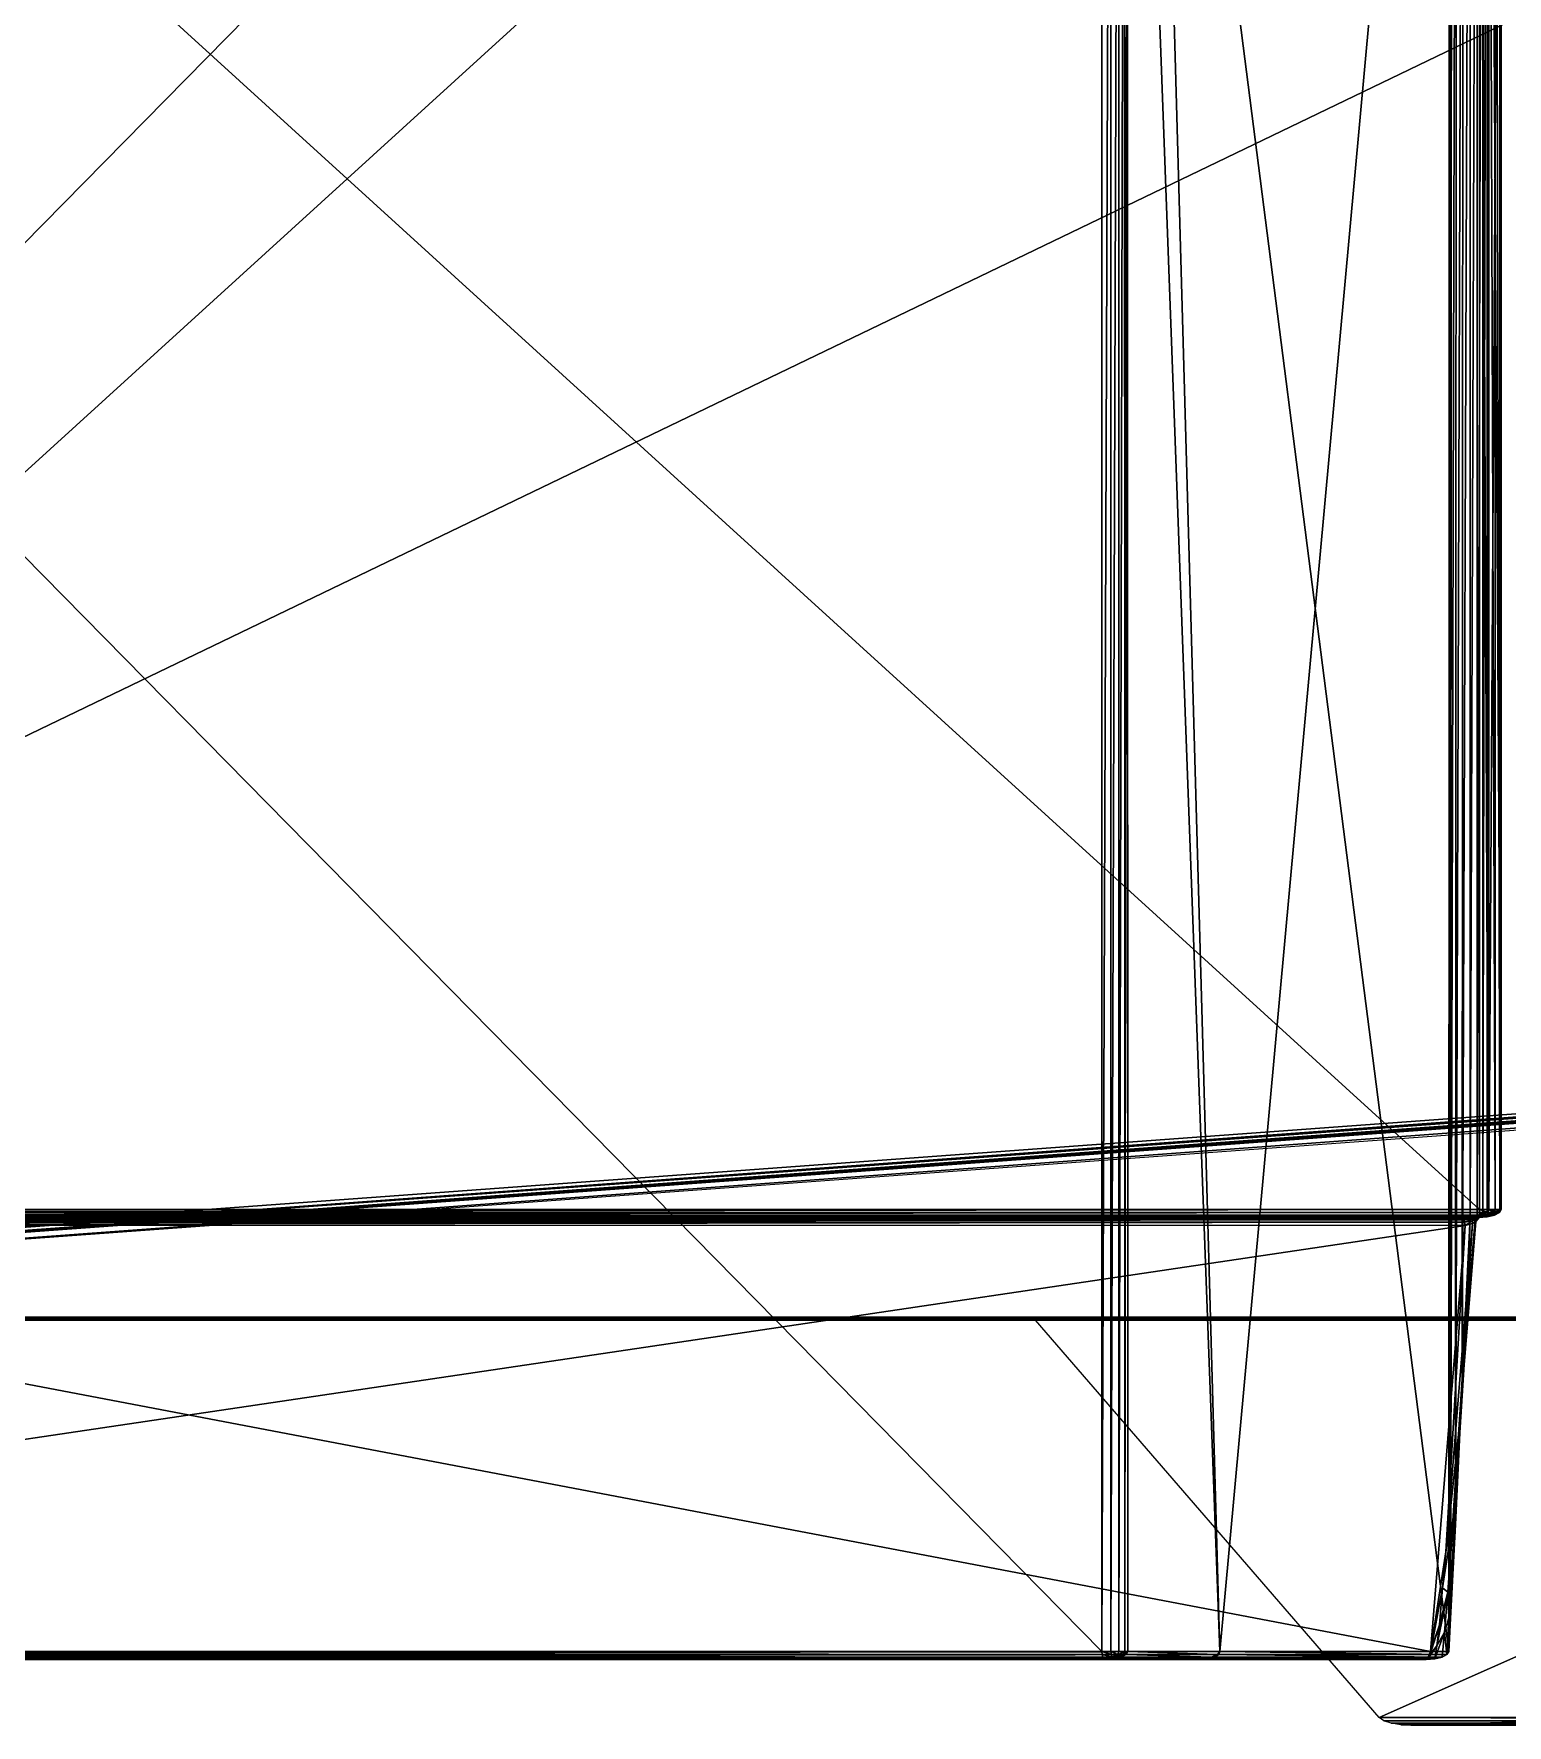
# Model space of a CAD drawing. Extents: x -683 to 86, y -225 to -3.
# Drawn here: x -471.65 to -437.08, y -225.12 to -185.44 of the extents above; entities that cross this region are included whole.
import ezdxf

# ---------------------------------------------------------------- set-up
doc = ezdxf.new("R2010")
doc.units = 0
doc.header["$MEASUREMENT"] = 0
doc.layers.get('0').update_dxf_attribs({"linetype": 'CONTINUOUS'})

msp = doc.modelspace()

# ---------------------------------------------------------------- linework, layer by layer
at = {"color": 252}
for points in [[(-499.793, -215.374, 98.63), (-290.08, -200.051, 128.705), (-290.08, -114.373, 128.705)], [(-499.793, -215.374, 98.63), (-290.08, -114.373, 128.705), (-499.793, -114.373, 98.63)], [(-290.15, -200.263, 128.695), (-499.374, -215.55, 98.691), (-298.164, -215.55, 89.599)], [(-500.307, -215.62, 98.36), (-492.161, -215.62, 34.584), (-436.941, -215.62, 30.336)], [(-500.307, -215.62, 98.36), (-436.941, -215.62, 30.336), (-414.617, -215.62, 64.106)], [(-500.307, -215.62, 98.36), (-414.617, -215.62, 64.106), (-359.438, -215.62, 63.475)], [(-298.193, -215.62, 89.227), (-500.307, -215.62, 98.36), (-359.438, -215.62, 63.475)]]:
    msp.add_3dface(points, dxfattribs=at)
for points in [[(-445.979, -223.391, 11.293), (-445.996, -164.469, 5.688), (-445.996, -145.774, 5.688)], [(-443.823, -223.391, 15.849), (-445.979, -223.391, 11.293), (-445.996, -145.774, 5.688)], [(-438.436, -164.478, 27.154), (-443.823, -223.391, 15.849), (-445.996, -145.774, 5.688)], [(-446.381, -164.621, 5.563), (-446.38, -223.391, 11.154), (-446.588, -223.392, 11.154)], [(-446.381, -164.621, 5.563), (-446.588, -223.392, 11.154), (-446.588, -164.662, 5.567)], [(-446.588, -223.392, 11.154), (-446.588, -164.662, 5.567), (-446.381, -164.621, 5.563)], [(-446.588, -223.392, 11.154), (-446.381, -164.621, 5.563), (-446.38, -223.391, 11.154)], [(-446.196, -164.57, 5.585), (-446.38, -223.391, 11.154), (-446.381, -164.621, 5.563)], [(-446.38, -223.391, 11.154), (-446.381, -164.621, 5.563), (-446.196, -164.57, 5.585)], [(-446.196, -164.57, 5.585), (-446.191, -223.391, 11.181), (-446.38, -223.391, 11.154)], [(-446.38, -223.391, 11.154), (-446.196, -164.57, 5.585), (-446.191, -223.391, 11.181)], [(-446.061, -164.517, 5.629), (-446.191, -223.391, 11.181), (-446.196, -164.57, 5.585)], [(-446.191, -223.391, 11.181), (-446.196, -164.57, 5.585), (-446.061, -164.517, 5.629)], [(-446.061, -164.517, 5.629), (-446.051, -223.391, 11.229), (-446.191, -223.391, 11.181)], [(-446.191, -223.391, 11.181), (-446.061, -164.517, 5.629), (-446.051, -223.391, 11.229)], [(-445.996, -164.469, 5.688), (-446.051, -223.391, 11.229), (-446.061, -164.517, 5.629)], [(-446.051, -223.391, 11.229), (-446.061, -164.517, 5.629), (-445.996, -164.469, 5.688)], [(-445.996, -164.469, 5.688), (-445.979, -223.391, 11.293), (-446.051, -223.391, 11.229)], [(-446.051, -223.391, 11.229), (-445.996, -164.469, 5.688), (-445.979, -223.391, 11.293)], [(-443.823, -223.391, 15.849), (-445.979, -223.391, 11.293), (-445.996, -164.469, 5.688)], [(-438.452, -223.391, 27.154), (-443.823, -223.391, 15.849), (-445.996, -164.469, 5.688)], [(-438.436, -164.478, 27.154), (-438.452, -223.391, 27.154), (-445.996, -164.469, 5.688)], [(-438.436, -164.478, 27.154), (-438.452, -223.391, 27.154), (-443.823, -223.391, 15.849)], [(-438.452, -223.391, 27.154), (-438.436, -164.478, 27.154), (-438.379, -164.521, 27.228)], [(-438.379, -164.521, 27.228), (-438.452, -223.391, 27.154), (-438.436, -164.478, 27.154)], [(-438.452, -223.391, 27.154), (-438.379, -164.521, 27.228), (-438.407, -222.615, 27.191)], [(-438.379, -164.521, 27.228), (-438.407, -222.615, 27.191), (-438.452, -223.391, 27.154)], [(-438.407, -222.615, 27.191), (-438.379, -164.521, 27.228), (-438.266, -164.571, 27.307)], [(-438.266, -164.571, 27.307), (-438.407, -222.615, 27.191), (-438.379, -164.521, 27.228)], [(-438.407, -222.615, 27.191), (-438.266, -164.571, 27.307), (-438.295, -220.408, 27.257)], [(-438.266, -164.571, 27.307), (-438.295, -220.408, 27.257), (-438.407, -222.615, 27.191)], [(-438.295, -220.408, 27.257), (-438.266, -164.571, 27.307), (-438.115, -164.621, 27.379)], [(-438.115, -164.621, 27.379), (-438.295, -220.408, 27.257), (-438.266, -164.571, 27.307)], [(-438.295, -220.408, 27.257), (-438.115, -164.621, 27.379), (-438.134, -217.103, 27.342)], [(-438.115, -164.621, 27.379), (-438.134, -217.103, 27.342), (-438.295, -220.408, 27.257)], [(-438.134, -217.103, 27.342), (-438.115, -164.621, 27.379), (-437.949, -164.663, 27.433)], [(-437.949, -164.663, 27.433), (-438.134, -217.103, 27.342), (-438.115, -164.621, 27.379)], [(-504.396, -164.662, 9.264), (-446.588, -164.662, 5.567), (-446.588, -223.392, 11.154)], [(-504.396, -164.662, 9.264), (-446.588, -223.392, 11.154), (-504.396, -223.392, 14.851)], [(-504.396, -223.392, 14.851), (-504.396, -164.662, 9.264), (-446.588, -164.662, 5.567)], [(-504.396, -223.392, 14.851), (-446.588, -164.662, 5.567), (-446.588, -223.392, 11.154)], [(-490.88, -164.663, 35.858), (-490.88, -213.024, 35.858), (-437.728, -213.024, 31.908)], [(-490.88, -164.663, 35.858), (-437.728, -213.024, 31.908), (-437.728, -164.663, 31.908)], [(-490.88, -213.024, 35.858), (-437.728, -213.024, 31.908), (-437.728, -164.663, 31.908)], [(-490.88, -213.024, 35.858), (-437.728, -164.663, 31.908), (-490.88, -164.663, 35.858)], [(-438.134, -217.103, 27.342), (-437.949, -164.663, 27.433), (-437.949, -213.205, 27.433)], [(-437.949, -164.663, 27.433), (-437.949, -213.205, 27.433), (-438.134, -217.103, 27.342)], [(-437.949, -164.663, 27.433), (-437.949, -213.205, 27.433), (-437.949, -213.205, 27.433)], [(-437.949, -164.663, 27.433), (-437.949, -213.205, 27.433), (-437.949, -164.663, 27.433)], [(-437.949, -213.205, 27.433), (-437.949, -213.205, 27.433), (-437.949, -164.663, 27.433)], [(-437.949, -213.205, 27.433), (-437.949, -164.663, 27.433), (-437.949, -164.663, 27.433)], [(-437.949, -213.205, 27.433), (-437.949, -164.663, 27.433), (-437.787, -164.663, 27.488)], [(-437.949, -213.205, 27.433), (-437.787, -164.663, 27.488), (-437.787, -213.164, 27.488)], [(-437.949, -213.205, 27.433), (-437.949, -164.663, 27.433), (-437.787, -164.663, 27.488)], [(-437.949, -213.205, 27.433), (-437.787, -164.663, 27.488), (-437.787, -213.164, 27.488)], [(-437.787, -213.164, 27.488), (-437.787, -164.663, 27.488), (-437.647, -164.663, 27.56)], [(-437.787, -213.164, 27.488), (-437.647, -164.663, 27.56), (-437.647, -213.115, 27.56)], [(-437.787, -213.164, 27.488), (-437.787, -164.663, 27.488), (-437.647, -164.663, 27.56)], [(-437.787, -213.164, 27.488), (-437.647, -164.663, 27.56), (-437.647, -213.115, 27.56)], [(-437.728, -164.663, 31.908), (-437.728, -213.024, 31.908), (-437.528, -213.024, 31.88)], [(-437.728, -164.663, 31.908), (-437.528, -213.024, 31.88), (-437.529, -164.663, 31.88)], [(-437.528, -213.024, 31.88), (-437.529, -164.663, 31.88), (-437.728, -164.663, 31.908)], [(-437.528, -213.024, 31.88), (-437.728, -164.663, 31.908), (-437.728, -213.024, 31.908)], [(-437.647, -213.115, 27.56), (-437.647, -164.663, 27.56), (-437.551, -164.663, 27.64)], [(-437.647, -213.115, 27.56), (-437.551, -164.663, 27.64), (-437.551, -213.065, 27.64)], [(-437.647, -213.115, 27.56), (-437.647, -164.663, 27.56), (-437.551, -164.663, 27.64)], [(-437.647, -213.115, 27.56), (-437.551, -164.663, 27.64), (-437.551, -213.065, 27.64)], [(-437.551, -213.065, 27.64), (-437.551, -164.663, 27.64), (-437.514, -164.663, 27.714)], [(-437.551, -213.065, 27.64), (-437.514, -164.663, 27.714), (-437.514, -213.024, 27.714)], [(-437.551, -213.065, 27.64), (-437.551, -164.663, 27.64), (-437.514, -164.663, 27.714)], [(-437.551, -213.065, 27.64), (-437.514, -164.663, 27.714), (-437.514, -213.024, 27.714)], [(-437.529, -164.663, 31.88), (-437.528, -213.024, 31.88), (-437.36, -213.024, 31.83)], [(-437.529, -164.663, 31.88), (-437.36, -213.024, 31.83), (-437.362, -164.663, 31.829)], [(-437.36, -213.024, 31.83), (-437.362, -164.663, 31.829), (-437.529, -164.663, 31.88)], [(-437.36, -213.024, 31.83), (-437.529, -164.663, 31.88), (-437.528, -213.024, 31.88)], [(-437.514, -213.024, 27.714), (-437.514, -164.663, 27.714), (-437.218, -164.663, 31.695)], [(-437.514, -213.024, 27.714), (-437.218, -164.663, 31.695), (-437.218, -213.024, 31.695)], [(-437.514, -164.663, 27.714), (-437.218, -164.663, 31.695), (-437.218, -213.024, 31.695)], [(-437.514, -164.663, 27.714), (-437.218, -213.024, 31.695), (-437.514, -213.024, 27.714)], [(-437.362, -164.663, 31.829), (-437.36, -213.024, 31.83), (-437.252, -213.024, 31.765)], [(-437.362, -164.663, 31.829), (-437.252, -213.024, 31.765), (-437.253, -164.663, 31.765)], [(-437.252, -213.024, 31.765), (-437.253, -164.663, 31.765), (-437.362, -164.663, 31.829)], [(-437.252, -213.024, 31.765), (-437.362, -164.663, 31.829), (-437.36, -213.024, 31.83)], [(-437.253, -164.663, 31.765), (-437.252, -213.024, 31.765), (-437.218, -213.024, 31.695)], [(-437.253, -164.663, 31.765), (-437.218, -213.024, 31.695), (-437.218, -164.663, 31.695)], [(-437.218, -213.024, 31.695), (-437.218, -164.663, 31.695), (-437.253, -164.663, 31.765)], [(-437.218, -213.024, 31.695), (-437.253, -164.663, 31.765), (-437.252, -213.024, 31.765)], [(-290.08, -200.051, 128.705), (-499.793, -215.374, 98.63), (-499.765, -215.477, 98.607)], [(-290.08, -200.051, 128.705), (-499.765, -215.477, 98.607), (-290.045, -200.154, 128.682)], [(-290.045, -200.154, 128.682), (-499.765, -215.477, 98.607), (-499.681, -215.553, 98.542)], [(-290.045, -200.154, 128.682), (-499.681, -215.553, 98.542), (-289.954, -200.229, 128.619)], [(-289.954, -200.229, 128.619), (-499.681, -215.553, 98.542), (-499.565, -215.581, 98.455)], [(-289.954, -200.229, 128.619), (-499.565, -215.581, 98.455), (-289.832, -200.257, 128.532)], [(-289.832, -200.257, 128.532), (-499.565, -215.581, 98.455), (-497.42, -215.581, 96.887)], [(-289.832, -200.257, 128.532), (-497.42, -215.581, 96.887), (-287.687, -200.257, 126.964)], [(-437.728, -213.024, 31.908), (-490.88, -213.024, 35.858), (-490.879, -213.094, 35.844)], [(-437.728, -213.024, 31.908), (-490.88, -213.024, 35.858), (-490.879, -213.094, 35.844)], [(-437.728, -213.024, 31.908), (-490.879, -213.094, 35.844), (-437.732, -213.094, 31.894)], [(-437.728, -213.024, 31.908), (-490.879, -213.094, 35.844), (-437.732, -213.094, 31.894)], [(-437.728, -213.024, 31.908), (-437.732, -213.094, 31.894), (-437.526, -213.096, 31.863)], [(-437.728, -213.024, 31.908), (-437.732, -213.094, 31.894), (-437.526, -213.096, 31.863)], [(-437.728, -213.024, 31.908), (-437.526, -213.096, 31.863), (-437.528, -213.024, 31.88)], [(-437.728, -213.024, 31.908), (-437.526, -213.096, 31.863), (-437.528, -213.024, 31.88)], [(-437.514, -213.024, 27.714), (-437.554, -213.094, 27.724), (-437.614, -213.128, 27.645)], [(-437.514, -213.024, 27.714), (-437.614, -213.128, 27.645), (-437.551, -213.065, 27.64)], [(-437.514, -213.024, 27.714), (-437.554, -213.094, 27.724), (-437.614, -213.128, 27.645)], [(-437.514, -213.024, 27.714), (-437.614, -213.128, 27.645), (-437.551, -213.065, 27.64)], [(-437.514, -213.024, 27.714), (-437.261, -213.094, 31.698), (-437.554, -213.094, 27.724)], [(-437.261, -213.094, 31.698), (-437.554, -213.094, 27.724), (-437.514, -213.024, 27.714)], [(-437.528, -213.024, 31.88), (-437.526, -213.096, 31.863), (-437.39, -213.093, 31.823)], [(-437.528, -213.024, 31.88), (-437.39, -213.093, 31.823), (-437.36, -213.024, 31.83)], [(-437.528, -213.024, 31.88), (-437.526, -213.096, 31.863), (-437.39, -213.093, 31.823)], [(-437.528, -213.024, 31.88), (-437.39, -213.093, 31.823), (-437.36, -213.024, 31.83)], [(-437.514, -213.024, 27.714), (-437.218, -213.024, 31.695), (-437.261, -213.094, 31.698)], [(-437.261, -213.094, 31.698), (-437.514, -213.024, 27.714), (-437.218, -213.024, 31.695)], [(-437.252, -213.024, 31.765), (-437.36, -213.024, 31.83), (-437.39, -213.093, 31.823)], [(-437.252, -213.024, 31.765), (-437.39, -213.093, 31.823), (-437.302, -213.096, 31.77)], [(-437.252, -213.024, 31.765), (-437.36, -213.024, 31.83), (-437.39, -213.093, 31.823)], [(-437.252, -213.024, 31.765), (-437.39, -213.093, 31.823), (-437.302, -213.096, 31.77)], [(-437.218, -213.024, 31.695), (-437.252, -213.024, 31.765), (-437.302, -213.096, 31.77)], [(-437.218, -213.024, 31.695), (-437.302, -213.096, 31.77), (-437.261, -213.094, 31.698)], [(-437.218, -213.024, 31.695), (-437.252, -213.024, 31.765), (-437.302, -213.096, 31.77)], [(-437.218, -213.024, 31.695), (-437.302, -213.096, 31.77), (-437.261, -213.094, 31.698)], [(-438.065, -213.394, 27.576), (-491.404, -213.393, 31.529), (-505.396, -223.391, 31.741)], [(-438.079, -213.323, 27.592), (-491.369, -213.322, 31.546), (-491.404, -213.393, 31.529)], [(-438.079, -213.323, 27.592), (-491.369, -213.322, 31.546), (-491.404, -213.393, 31.529)], [(-438.079, -213.323, 27.592), (-491.404, -213.393, 31.529), (-438.065, -213.394, 27.576)], [(-438.079, -213.323, 27.592), (-491.404, -213.393, 31.529), (-438.065, -213.394, 27.576)], [(-438.081, -213.263, 27.633), (-491.314, -213.263, 31.586), (-491.369, -213.322, 31.546)], [(-438.081, -213.263, 27.633), (-491.369, -213.322, 31.546), (-438.079, -213.323, 27.592)], [(-438.081, -213.263, 27.633), (-491.314, -213.263, 31.586), (-491.369, -213.322, 31.546)], [(-438.081, -213.263, 27.633), (-491.369, -213.322, 31.546), (-438.079, -213.323, 27.592)], [(-438.07, -213.223, 27.691), (-491.247, -213.223, 31.642), (-491.314, -213.263, 31.586)], [(-438.07, -213.223, 27.691), (-491.314, -213.263, 31.586), (-438.081, -213.263, 27.633)], [(-438.07, -213.223, 27.691), (-491.247, -213.223, 31.642), (-491.314, -213.263, 31.586)], [(-438.07, -213.223, 27.691), (-491.314, -213.263, 31.586), (-438.081, -213.263, 27.633)], [(-438.048, -213.209, 27.758), (-491.178, -213.209, 31.706), (-491.247, -213.223, 31.642)], [(-438.048, -213.209, 27.758), (-491.247, -213.223, 31.642), (-438.07, -213.223, 27.691)], [(-438.048, -213.209, 27.758), (-491.178, -213.209, 31.706), (-491.247, -213.223, 31.642)], [(-438.048, -213.209, 27.758), (-491.247, -213.223, 31.642), (-438.07, -213.223, 27.691)], [(-491.178, -213.209, 31.706), (-438.048, -213.209, 27.758), (-437.752, -213.209, 31.731)], [(-491.178, -213.209, 31.706), (-437.752, -213.209, 31.731), (-490.883, -213.209, 35.68)], [(-438.048, -213.209, 27.758), (-490.883, -213.209, 35.68), (-491.178, -213.209, 31.706)], [(-437.745, -213.195, 31.798), (-490.88, -213.195, 35.747), (-490.883, -213.209, 35.68)], [(-437.745, -213.195, 31.798), (-490.883, -213.209, 35.68), (-437.752, -213.209, 31.731)], [(-437.745, -213.195, 31.798), (-490.88, -213.195, 35.747), (-490.883, -213.209, 35.68)], [(-437.745, -213.195, 31.798), (-490.883, -213.209, 35.68), (-437.752, -213.209, 31.731)], [(-438.048, -213.209, 27.758), (-437.752, -213.209, 31.731), (-490.883, -213.209, 35.68)], [(-437.738, -213.155, 31.856), (-490.879, -213.155, 35.805), (-490.88, -213.195, 35.747)], [(-437.738, -213.155, 31.856), (-490.88, -213.195, 35.747), (-437.745, -213.195, 31.798)], [(-437.738, -213.155, 31.856), (-490.879, -213.155, 35.805), (-490.88, -213.195, 35.747)], [(-437.738, -213.155, 31.856), (-490.88, -213.195, 35.747), (-437.745, -213.195, 31.798)], [(-437.732, -213.094, 31.894), (-490.879, -213.094, 35.844), (-490.879, -213.155, 35.805)], [(-437.732, -213.094, 31.894), (-490.879, -213.155, 35.805), (-437.738, -213.155, 31.856)], [(-437.732, -213.094, 31.894), (-490.879, -213.094, 35.844), (-490.879, -213.155, 35.805)], [(-437.732, -213.094, 31.894), (-490.879, -213.155, 35.805), (-437.738, -213.155, 31.856)], [(-438.522, -221.056, 27.391), (-438.065, -213.394, 27.576), (-438.882, -223.391, 27.364)], [(-438.065, -213.394, 27.576), (-438.882, -223.391, 27.364), (-438.522, -221.056, 27.391)], [(-438.219, -218.301, 27.414), (-437.894, -213.352, 27.553), (-438.522, -221.056, 27.391)], [(-438.522, -221.056, 27.391), (-437.894, -213.352, 27.553), (-438.065, -213.394, 27.576)], [(-438.065, -213.394, 27.576), (-438.522, -221.056, 27.391), (-437.894, -213.352, 27.553)], [(-437.894, -213.352, 27.553), (-438.522, -221.056, 27.391), (-438.219, -218.301, 27.414)], [(-437.949, -213.205, 27.433), (-438.018, -215.544, 27.429), (-438.222, -218.747, 27.351)], [(-437.949, -213.205, 27.433), (-438.222, -218.747, 27.351), (-438.134, -217.103, 27.342)], [(-437.949, -213.205, 27.433), (-438.018, -215.544, 27.429), (-438.222, -218.747, 27.351)], [(-437.949, -213.205, 27.433), (-438.222, -218.747, 27.351), (-438.134, -217.103, 27.342)], [(-438.018, -215.544, 27.429), (-437.812, -213.302, 27.519), (-438.219, -218.301, 27.414)], [(-438.219, -218.301, 27.414), (-437.812, -213.302, 27.519), (-437.894, -213.352, 27.553)], [(-437.894, -213.352, 27.553), (-438.219, -218.301, 27.414), (-437.812, -213.302, 27.519)], [(-437.812, -213.302, 27.519), (-438.219, -218.301, 27.414), (-438.018, -215.544, 27.429)], [(-438.07, -213.223, 27.691), (-438.081, -213.263, 27.633), (-437.886, -213.239, 27.611)], [(-438.07, -213.223, 27.691), (-438.081, -213.263, 27.633), (-437.886, -213.239, 27.611)], [(-438.079, -213.323, 27.592), (-437.886, -213.239, 27.611), (-438.081, -213.263, 27.633)], [(-438.079, -213.323, 27.592), (-437.886, -213.239, 27.611), (-438.081, -213.263, 27.633)], [(-438.079, -213.323, 27.592), (-437.898, -213.289, 27.574), (-437.886, -213.239, 27.611)], [(-438.079, -213.323, 27.592), (-437.898, -213.289, 27.574), (-437.886, -213.239, 27.611)], [(-438.065, -213.394, 27.576), (-437.898, -213.289, 27.574), (-438.079, -213.323, 27.592)], [(-438.065, -213.394, 27.576), (-437.898, -213.289, 27.574), (-438.079, -213.323, 27.592)], [(-438.048, -213.209, 27.758), (-438.07, -213.223, 27.691), (-437.865, -213.209, 27.672)], [(-438.07, -213.223, 27.691), (-437.886, -213.239, 27.611), (-437.865, -213.209, 27.672)], [(-438.048, -213.209, 27.758), (-438.07, -213.223, 27.691), (-437.865, -213.209, 27.672)], [(-438.07, -213.223, 27.691), (-437.886, -213.239, 27.611), (-437.865, -213.209, 27.672)], [(-438.065, -213.394, 27.576), (-437.894, -213.352, 27.553), (-437.898, -213.289, 27.574)], [(-438.065, -213.394, 27.576), (-437.894, -213.352, 27.553), (-437.898, -213.289, 27.574)], [(-438.048, -213.209, 27.758), (-437.865, -213.209, 27.672), (-437.843, -213.195, 27.747)], [(-438.048, -213.209, 27.758), (-437.865, -213.209, 27.672), (-437.843, -213.195, 27.747)], [(-437.843, -213.195, 27.747), (-437.752, -213.209, 31.731), (-438.048, -213.209, 27.758)], [(-437.752, -213.209, 31.731), (-438.048, -213.209, 27.758), (-437.843, -213.195, 27.747)], [(-437.949, -213.205, 27.433), (-437.949, -213.205, 27.433), (-438.018, -215.544, 27.429)], [(-437.949, -213.205, 27.433), (-437.831, -213.25, 27.476), (-438.018, -215.544, 27.429)], [(-437.831, -213.25, 27.476), (-438.018, -215.544, 27.429), (-437.949, -213.205, 27.433)], [(-438.018, -215.544, 27.429), (-437.949, -213.205, 27.433), (-437.949, -213.205, 27.433)], [(-438.018, -215.544, 27.429), (-437.831, -213.25, 27.476), (-437.812, -213.302, 27.519)], [(-437.812, -213.302, 27.519), (-438.018, -215.544, 27.429), (-437.831, -213.25, 27.476)], [(-437.949, -213.205, 27.433), (-437.787, -213.164, 27.488), (-437.751, -213.208, 27.522)], [(-437.949, -213.205, 27.433), (-437.787, -213.164, 27.488), (-437.751, -213.208, 27.522)], [(-437.949, -213.205, 27.433), (-437.751, -213.208, 27.522), (-437.831, -213.25, 27.476)], [(-437.949, -213.205, 27.433), (-437.751, -213.208, 27.522), (-437.831, -213.25, 27.476)], [(-437.898, -213.289, 27.574), (-437.772, -213.252, 27.549), (-437.734, -213.208, 27.591)], [(-437.898, -213.289, 27.574), (-437.734, -213.208, 27.591), (-437.886, -213.239, 27.611)], [(-437.898, -213.289, 27.574), (-437.772, -213.252, 27.549), (-437.734, -213.208, 27.591)], [(-437.898, -213.289, 27.574), (-437.734, -213.208, 27.591), (-437.886, -213.239, 27.611)], [(-437.894, -213.352, 27.553), (-437.772, -213.252, 27.549), (-437.898, -213.289, 27.574)], [(-437.894, -213.352, 27.553), (-437.772, -213.252, 27.549), (-437.898, -213.289, 27.574)], [(-437.894, -213.352, 27.553), (-437.812, -213.302, 27.519), (-437.772, -213.252, 27.549)], [(-437.894, -213.352, 27.553), (-437.812, -213.302, 27.519), (-437.772, -213.252, 27.549)], [(-437.865, -213.209, 27.672), (-437.886, -213.239, 27.611), (-437.734, -213.208, 27.591)], [(-437.865, -213.209, 27.672), (-437.886, -213.239, 27.611), (-437.734, -213.208, 27.591)], [(-437.843, -213.195, 27.747), (-437.865, -213.209, 27.672), (-437.701, -213.178, 27.657)], [(-437.865, -213.209, 27.672), (-437.734, -213.208, 27.591), (-437.701, -213.178, 27.657)], [(-437.843, -213.195, 27.747), (-437.865, -213.209, 27.672), (-437.701, -213.178, 27.657)], [(-437.865, -213.209, 27.672), (-437.734, -213.208, 27.591), (-437.701, -213.178, 27.657)], [(-437.843, -213.195, 27.747), (-437.701, -213.178, 27.657), (-437.67, -213.155, 27.735)], [(-437.843, -213.195, 27.747), (-437.701, -213.178, 27.657), (-437.67, -213.155, 27.735)], [(-437.67, -213.155, 27.735), (-437.55, -213.195, 31.717), (-437.843, -213.195, 27.747)], [(-437.55, -213.195, 31.717), (-437.843, -213.195, 27.747), (-437.67, -213.155, 27.735)], [(-437.843, -213.195, 27.747), (-437.55, -213.195, 31.717), (-437.752, -213.209, 31.731)], [(-437.752, -213.209, 31.731), (-437.843, -213.195, 27.747), (-437.55, -213.195, 31.717)], [(-437.831, -213.25, 27.476), (-437.751, -213.208, 27.522), (-437.772, -213.252, 27.549)], [(-437.831, -213.25, 27.476), (-437.751, -213.208, 27.522), (-437.772, -213.252, 27.549)], [(-437.831, -213.25, 27.476), (-437.772, -213.252, 27.549), (-437.812, -213.302, 27.519)], [(-437.831, -213.25, 27.476), (-437.772, -213.252, 27.549), (-437.812, -213.302, 27.519)], [(-437.787, -213.164, 27.488), (-437.647, -213.115, 27.56), (-437.669, -213.165, 27.575)], [(-437.787, -213.164, 27.488), (-437.647, -213.115, 27.56), (-437.669, -213.165, 27.575)], [(-437.787, -213.164, 27.488), (-437.669, -213.165, 27.575), (-437.751, -213.208, 27.522)], [(-437.787, -213.164, 27.488), (-437.669, -213.165, 27.575), (-437.751, -213.208, 27.522)], [(-437.751, -213.208, 27.522), (-437.734, -213.208, 27.591), (-437.772, -213.252, 27.549)], [(-437.751, -213.208, 27.522), (-437.734, -213.208, 27.591), (-437.772, -213.252, 27.549)], [(-437.752, -213.209, 31.731), (-437.55, -213.195, 31.717), (-437.537, -213.178, 31.786)], [(-437.752, -213.209, 31.731), (-437.537, -213.178, 31.786), (-437.745, -213.195, 31.798)], [(-437.752, -213.209, 31.731), (-437.55, -213.195, 31.717), (-437.537, -213.178, 31.786)], [(-437.752, -213.209, 31.731), (-437.537, -213.178, 31.786), (-437.745, -213.195, 31.798)], [(-437.751, -213.208, 27.522), (-437.669, -213.165, 27.575), (-437.734, -213.208, 27.591)], [(-437.751, -213.208, 27.522), (-437.669, -213.165, 27.575), (-437.734, -213.208, 27.591)], [(-437.745, -213.195, 31.798), (-437.537, -213.178, 31.786), (-437.542, -213.145, 31.833)], [(-437.745, -213.195, 31.798), (-437.542, -213.145, 31.833), (-437.738, -213.155, 31.856)], [(-437.745, -213.195, 31.798), (-437.537, -213.178, 31.786), (-437.542, -213.145, 31.833)], [(-437.745, -213.195, 31.798), (-437.542, -213.145, 31.833), (-437.738, -213.155, 31.856)], [(-437.732, -213.094, 31.894), (-437.738, -213.155, 31.856), (-437.542, -213.145, 31.833)], [(-437.732, -213.094, 31.894), (-437.738, -213.155, 31.856), (-437.542, -213.145, 31.833)], [(-437.614, -213.128, 27.645), (-437.701, -213.178, 27.657), (-437.734, -213.208, 27.591)], [(-437.614, -213.128, 27.645), (-437.734, -213.208, 27.591), (-437.669, -213.165, 27.575)], [(-437.614, -213.128, 27.645), (-437.701, -213.178, 27.657), (-437.734, -213.208, 27.591)], [(-437.614, -213.128, 27.645), (-437.734, -213.208, 27.591), (-437.669, -213.165, 27.575)], [(-437.732, -213.094, 31.894), (-437.542, -213.145, 31.833), (-437.526, -213.096, 31.863)], [(-437.732, -213.094, 31.894), (-437.542, -213.145, 31.833), (-437.526, -213.096, 31.863)], [(-437.554, -213.094, 27.724), (-437.67, -213.155, 27.735), (-437.701, -213.178, 27.657)], [(-437.554, -213.094, 27.724), (-437.701, -213.178, 27.657), (-437.614, -213.128, 27.645)], [(-437.554, -213.094, 27.724), (-437.67, -213.155, 27.735), (-437.701, -213.178, 27.657)], [(-437.554, -213.094, 27.724), (-437.701, -213.178, 27.657), (-437.614, -213.128, 27.645)], [(-437.554, -213.094, 27.724), (-437.377, -213.155, 31.705), (-437.67, -213.155, 27.735)], [(-437.377, -213.155, 31.705), (-437.67, -213.155, 27.735), (-437.554, -213.094, 27.724)], [(-437.67, -213.155, 27.735), (-437.377, -213.155, 31.705), (-437.55, -213.195, 31.717)], [(-437.55, -213.195, 31.717), (-437.67, -213.155, 27.735), (-437.377, -213.155, 31.705)], [(-437.551, -213.065, 27.64), (-437.614, -213.128, 27.645), (-437.669, -213.165, 27.575)], [(-437.551, -213.065, 27.64), (-437.669, -213.165, 27.575), (-437.647, -213.115, 27.56)], [(-437.551, -213.065, 27.64), (-437.614, -213.128, 27.645), (-437.669, -213.165, 27.575)], [(-437.551, -213.065, 27.64), (-437.669, -213.165, 27.575), (-437.647, -213.115, 27.56)], [(-437.554, -213.094, 27.724), (-437.261, -213.094, 31.698), (-437.377, -213.155, 31.705)], [(-437.377, -213.155, 31.705), (-437.554, -213.094, 27.724), (-437.261, -213.094, 31.698)], [(-437.55, -213.195, 31.717), (-437.377, -213.155, 31.705), (-437.397, -213.145, 31.772)], [(-437.55, -213.195, 31.717), (-437.397, -213.145, 31.772), (-437.537, -213.178, 31.786)], [(-437.55, -213.195, 31.717), (-437.377, -213.155, 31.705), (-437.397, -213.145, 31.772)], [(-437.55, -213.195, 31.717), (-437.397, -213.145, 31.772), (-437.537, -213.178, 31.786)], [(-437.526, -213.096, 31.863), (-437.542, -213.145, 31.833), (-437.434, -213.13, 31.811)], [(-437.526, -213.096, 31.863), (-437.542, -213.145, 31.833), (-437.434, -213.13, 31.811)], [(-437.537, -213.178, 31.786), (-437.434, -213.13, 31.811), (-437.542, -213.145, 31.833)], [(-437.537, -213.178, 31.786), (-437.434, -213.13, 31.811), (-437.542, -213.145, 31.833)], [(-437.537, -213.178, 31.786), (-437.397, -213.145, 31.772), (-437.434, -213.13, 31.811)], [(-437.537, -213.178, 31.786), (-437.397, -213.145, 31.772), (-437.434, -213.13, 31.811)], [(-437.526, -213.096, 31.863), (-437.434, -213.13, 31.811), (-437.39, -213.093, 31.823)], [(-437.526, -213.096, 31.863), (-437.434, -213.13, 31.811), (-437.39, -213.093, 31.823)], [(-437.302, -213.096, 31.77), (-437.39, -213.093, 31.823), (-437.434, -213.13, 31.811)], [(-437.302, -213.096, 31.77), (-437.39, -213.093, 31.823), (-437.434, -213.13, 31.811)], [(-437.302, -213.096, 31.77), (-437.434, -213.13, 31.811), (-437.397, -213.145, 31.772)], [(-437.302, -213.096, 31.77), (-437.434, -213.13, 31.811), (-437.397, -213.145, 31.772)], [(-437.261, -213.094, 31.698), (-437.302, -213.096, 31.77), (-437.397, -213.145, 31.772)], [(-437.261, -213.094, 31.698), (-437.397, -213.145, 31.772), (-437.377, -213.155, 31.705)], [(-437.261, -213.094, 31.698), (-437.302, -213.096, 31.77), (-437.397, -213.145, 31.772)], [(-437.261, -213.094, 31.698), (-437.397, -213.145, 31.772), (-437.377, -213.155, 31.705)], [(-500.307, -215.62, 98.36), (-298.193, -215.62, 89.227), (-298.185, -215.615, 89.314)], [(-500.307, -215.62, 98.36), (-298.185, -215.615, 89.314), (-500.243, -215.615, 98.444)], [(-500.243, -215.615, 98.444), (-298.185, -215.615, 89.314), (-298.178, -215.599, 89.415)], [(-500.243, -215.615, 98.444), (-298.178, -215.599, 89.415), (-500.044, -215.599, 98.537)], [(-500.044, -215.599, 98.537), (-298.178, -215.599, 89.415), (-298.17, -215.577, 89.515)], [(-500.044, -215.599, 98.537), (-298.17, -215.577, 89.515), (-499.739, -215.577, 98.623)], [(-499.739, -215.577, 98.623), (-298.17, -215.577, 89.515), (-298.164, -215.55, 89.599)], [(-499.739, -215.577, 98.623), (-298.164, -215.55, 89.599), (-499.374, -215.55, 98.691)], [(-419.091, -215.62, 72.557), (-440.084, -224.941, 30.566), (-448.149, -215.62, 31.198)], [(-419.091, -215.62, 72.557), (-416.518, -224.938, 66.165), (-440.084, -224.941, 30.566)], [(-438.018, -215.544, 27.429), (-438.219, -218.301, 27.414), (-438.358, -220.329, 27.358)], [(-438.018, -215.544, 27.429), (-438.358, -220.329, 27.358), (-438.222, -218.747, 27.351)], [(-438.018, -215.544, 27.429), (-438.219, -218.301, 27.414), (-438.358, -220.329, 27.358)], [(-438.018, -215.544, 27.429), (-438.358, -220.329, 27.358), (-438.222, -218.747, 27.351)], [(-438.134, -217.103, 27.342), (-438.222, -218.747, 27.351), (-438.364, -221.207, 27.28)], [(-438.134, -217.103, 27.342), (-438.364, -221.207, 27.28), (-438.295, -220.408, 27.257)], [(-438.134, -217.103, 27.342), (-438.222, -218.747, 27.351), (-438.364, -221.207, 27.28)], [(-438.134, -217.103, 27.342), (-438.364, -221.207, 27.28), (-438.295, -220.408, 27.257)], [(-438.522, -221.056, 27.391), (-438.358, -220.329, 27.358), (-438.219, -218.301, 27.414)], [(-438.522, -221.056, 27.391), (-438.358, -220.329, 27.358), (-438.219, -218.301, 27.414)], [(-438.222, -218.747, 27.351), (-438.358, -220.329, 27.358), (-438.476, -221.996, 27.299)], [(-438.222, -218.747, 27.351), (-438.476, -221.996, 27.299), (-438.364, -221.207, 27.28)], [(-438.222, -218.747, 27.351), (-438.358, -220.329, 27.358), (-438.476, -221.996, 27.299)], [(-438.222, -218.747, 27.351), (-438.476, -221.996, 27.299), (-438.364, -221.207, 27.28)], [(-438.522, -221.056, 27.391), (-438.599, -221.899, 27.353), (-438.358, -220.329, 27.358)], [(-438.599, -221.899, 27.353), (-438.476, -221.996, 27.299), (-438.358, -220.329, 27.358)], [(-438.522, -221.056, 27.391), (-438.599, -221.899, 27.353), (-438.358, -220.329, 27.358)], [(-438.599, -221.899, 27.353), (-438.476, -221.996, 27.299), (-438.358, -220.329, 27.358)], [(-438.407, -222.615, 27.191), (-438.295, -220.408, 27.257), (-438.364, -221.207, 27.28)], [(-438.407, -222.615, 27.191), (-438.295, -220.408, 27.257), (-438.364, -221.207, 27.28)], [(-438.882, -223.391, 27.364), (-438.599, -221.899, 27.353), (-438.522, -221.056, 27.391)], [(-438.882, -223.391, 27.364), (-438.599, -221.899, 27.353), (-438.522, -221.056, 27.391)], [(-438.451, -222.601, 27.218), (-438.364, -221.207, 27.28), (-438.476, -221.996, 27.299)], [(-438.451, -222.601, 27.218), (-438.364, -221.207, 27.28), (-438.476, -221.996, 27.299)], [(-438.407, -222.615, 27.191), (-438.364, -221.207, 27.28), (-438.451, -222.601, 27.218)], [(-438.407, -222.615, 27.191), (-438.364, -221.207, 27.28), (-438.451, -222.601, 27.218)], [(-438.882, -223.391, 27.364), (-438.888, -223.462, 27.349), (-438.599, -221.899, 27.353)], [(-438.888, -223.462, 27.349), (-438.671, -222.764, 27.307), (-438.599, -221.899, 27.353)], [(-438.882, -223.391, 27.364), (-438.888, -223.462, 27.349), (-438.599, -221.899, 27.353)], [(-438.888, -223.462, 27.349), (-438.671, -222.764, 27.307), (-438.599, -221.899, 27.353)], [(-438.727, -223.254, 27.246), (-438.551, -222.94, 27.234), (-438.476, -221.996, 27.299)], [(-438.727, -223.254, 27.246), (-438.476, -221.996, 27.299), (-438.671, -222.764, 27.307)], [(-438.727, -223.254, 27.246), (-438.551, -222.94, 27.234), (-438.476, -221.996, 27.299)], [(-438.727, -223.254, 27.246), (-438.476, -221.996, 27.299), (-438.671, -222.764, 27.307)], [(-438.599, -221.899, 27.353), (-438.671, -222.764, 27.307), (-438.476, -221.996, 27.299)], [(-438.599, -221.899, 27.353), (-438.671, -222.764, 27.307), (-438.476, -221.996, 27.299)], [(-438.451, -222.601, 27.218), (-438.476, -221.996, 27.299), (-438.551, -222.94, 27.234)], [(-438.451, -222.601, 27.218), (-438.476, -221.996, 27.299), (-438.551, -222.94, 27.234)], [(-438.941, -223.562, 27.254), (-438.727, -223.254, 27.246), (-438.671, -222.764, 27.307)], [(-438.941, -223.562, 27.254), (-438.671, -222.764, 27.307), (-438.909, -223.522, 27.311)], [(-438.941, -223.562, 27.254), (-438.727, -223.254, 27.246), (-438.671, -222.764, 27.307)], [(-438.941, -223.562, 27.254), (-438.671, -222.764, 27.307), (-438.909, -223.522, 27.311)], [(-438.888, -223.462, 27.349), (-438.909, -223.522, 27.311), (-438.671, -222.764, 27.307)], [(-438.888, -223.462, 27.349), (-438.909, -223.522, 27.311), (-438.671, -222.764, 27.307)], [(-438.777, -223.562, 27.177), (-438.606, -223.522, 27.166), (-438.551, -222.94, 27.234)], [(-438.777, -223.562, 27.177), (-438.551, -222.94, 27.234), (-438.727, -223.254, 27.246)], [(-438.777, -223.562, 27.177), (-438.606, -223.522, 27.166), (-438.551, -222.94, 27.234)], [(-438.777, -223.562, 27.177), (-438.551, -222.94, 27.234), (-438.727, -223.254, 27.246)], [(-438.492, -223.462, 27.158), (-438.551, -222.94, 27.234), (-438.606, -223.522, 27.166)], [(-438.492, -223.462, 27.158), (-438.551, -222.94, 27.234), (-438.606, -223.522, 27.166)], [(-438.492, -223.462, 27.158), (-438.451, -222.601, 27.218), (-438.551, -222.94, 27.234)], [(-438.492, -223.462, 27.158), (-438.451, -222.601, 27.218), (-438.551, -222.94, 27.234)], [(-438.452, -223.391, 27.154), (-438.451, -222.601, 27.218), (-438.492, -223.462, 27.158)], [(-438.452, -223.391, 27.154), (-438.451, -222.601, 27.218), (-438.492, -223.462, 27.158)], [(-438.452, -223.391, 27.154), (-438.407, -222.615, 27.191), (-438.451, -222.601, 27.218)], [(-438.452, -223.391, 27.154), (-438.407, -222.615, 27.191), (-438.451, -222.601, 27.218)], [(-438.979, -223.576, 27.189), (-438.777, -223.562, 27.177), (-438.727, -223.254, 27.246)], [(-438.979, -223.576, 27.189), (-438.727, -223.254, 27.246), (-438.941, -223.562, 27.254)], [(-438.979, -223.576, 27.189), (-438.777, -223.562, 27.177), (-438.727, -223.254, 27.246)], [(-438.979, -223.576, 27.189), (-438.727, -223.254, 27.246), (-438.941, -223.562, 27.254)], [(-438.941, -223.562, 27.254), (-505.602, -223.562, 31.633), (-505.683, -223.576, 31.57)], [(-438.941, -223.562, 27.254), (-505.683, -223.576, 31.57), (-438.979, -223.576, 27.189)], [(-438.941, -223.562, 27.254), (-505.602, -223.562, 31.633), (-505.683, -223.576, 31.57)], [(-438.941, -223.562, 27.254), (-505.683, -223.576, 31.57), (-438.979, -223.576, 27.189)], [(-505.683, -223.576, 31.57), (-504.779, -223.576, 19.959), (-444.268, -223.576, 16.055)], [(-505.683, -223.576, 31.57), (-444.268, -223.576, 16.055), (-438.979, -223.576, 27.189)], [(-438.909, -223.522, 27.311), (-505.519, -223.522, 31.688), (-505.602, -223.562, 31.633)], [(-438.909, -223.522, 27.311), (-505.602, -223.562, 31.633), (-438.941, -223.562, 27.254)], [(-438.909, -223.522, 27.311), (-505.519, -223.522, 31.688), (-505.602, -223.562, 31.633)], [(-438.909, -223.522, 27.311), (-505.602, -223.562, 31.633), (-438.941, -223.562, 27.254)], [(-438.888, -223.462, 27.349), (-505.446, -223.462, 31.726), (-505.519, -223.522, 31.688)], [(-438.888, -223.462, 27.349), (-505.519, -223.522, 31.688), (-438.909, -223.522, 27.311)], [(-438.888, -223.462, 27.349), (-505.446, -223.462, 31.726), (-505.519, -223.522, 31.688)], [(-438.888, -223.462, 27.349), (-505.519, -223.522, 31.688), (-438.909, -223.522, 27.311)], [(-438.882, -223.391, 27.364), (-505.396, -223.391, 31.741), (-505.446, -223.462, 31.726)], [(-438.882, -223.391, 27.364), (-505.446, -223.462, 31.726), (-438.888, -223.462, 27.349)], [(-438.882, -223.391, 27.364), (-505.396, -223.391, 31.741), (-505.446, -223.462, 31.726)], [(-438.882, -223.391, 27.364), (-505.446, -223.462, 31.726), (-438.888, -223.462, 27.349)], [(-504.773, -223.576, 19.87), (-444.268, -223.576, 16.055), (-504.779, -223.576, 19.959)], [(-444.268, -223.576, 16.055), (-504.779, -223.576, 19.959), (-504.773, -223.576, 19.87)], [(-504.766, -223.576, 19.781), (-444.309, -223.576, 15.969), (-504.773, -223.576, 19.87)], [(-504.773, -223.576, 19.87), (-444.309, -223.576, 15.969), (-444.268, -223.576, 16.055)], [(-444.268, -223.576, 16.055), (-504.773, -223.576, 19.87), (-444.309, -223.576, 15.969)], [(-444.309, -223.576, 15.969), (-504.773, -223.576, 19.87), (-504.766, -223.576, 19.781)], [(-504.759, -223.576, 19.692), (-444.35, -223.576, 15.883), (-504.766, -223.576, 19.781)], [(-504.766, -223.576, 19.781), (-444.35, -223.576, 15.883), (-444.309, -223.576, 15.969)], [(-444.309, -223.576, 15.969), (-504.766, -223.576, 19.781), (-444.35, -223.576, 15.883)], [(-444.35, -223.576, 15.883), (-504.766, -223.576, 19.781), (-504.759, -223.576, 19.692)], [(-504.752, -223.576, 19.603), (-444.39, -223.576, 15.798), (-504.759, -223.576, 19.692)], [(-504.759, -223.576, 19.692), (-444.39, -223.576, 15.798), (-444.35, -223.576, 15.883)], [(-444.35, -223.576, 15.883), (-504.759, -223.576, 19.692), (-444.39, -223.576, 15.798)], [(-444.39, -223.576, 15.798), (-504.759, -223.576, 19.692), (-504.752, -223.576, 19.603)], [(-504.752, -223.576, 19.603), (-504.397, -223.576, 15.046), (-446.507, -223.576, 11.343)], [(-504.752, -223.576, 19.603), (-446.507, -223.576, 11.343), (-444.431, -223.576, 15.712)], [(-504.752, -223.576, 19.603), (-444.431, -223.576, 15.712), (-444.39, -223.576, 15.798)], [(-444.39, -223.576, 15.798), (-504.752, -223.576, 19.603), (-444.431, -223.576, 15.712)], [(-446.507, -223.576, 11.343), (-504.397, -223.576, 15.046), (-504.395, -223.562, 14.977)], [(-446.507, -223.576, 11.343), (-504.397, -223.576, 15.046), (-504.395, -223.562, 14.977)], [(-446.582, -223.462, 11.174), (-504.394, -223.462, 14.872), (-504.396, -223.392, 14.851)], [(-446.582, -223.462, 11.174), (-504.396, -223.392, 14.851), (-446.588, -223.392, 11.154)], [(-446.582, -223.462, 11.174), (-504.394, -223.462, 14.872), (-504.396, -223.392, 14.851)], [(-446.582, -223.462, 11.174), (-504.396, -223.392, 14.851), (-446.588, -223.392, 11.154)], [(-446.538, -223.562, 11.276), (-504.395, -223.562, 14.977), (-504.394, -223.522, 14.916)], [(-446.538, -223.562, 11.276), (-504.395, -223.562, 14.977), (-504.394, -223.522, 14.916)], [(-446.507, -223.576, 11.343), (-504.395, -223.562, 14.977), (-446.538, -223.562, 11.276)], [(-446.507, -223.576, 11.343), (-504.395, -223.562, 14.977), (-446.538, -223.562, 11.276)], [(-446.564, -223.522, 11.216), (-504.394, -223.522, 14.916), (-504.394, -223.462, 14.872)], [(-446.564, -223.522, 11.216), (-504.394, -223.462, 14.872), (-446.582, -223.462, 11.174)], [(-446.564, -223.522, 11.216), (-504.394, -223.522, 14.916), (-504.394, -223.462, 14.872)], [(-446.564, -223.522, 11.216), (-504.394, -223.462, 14.872), (-446.582, -223.462, 11.174)], [(-446.538, -223.562, 11.276), (-504.394, -223.522, 14.916), (-446.564, -223.522, 11.216)], [(-446.538, -223.562, 11.276), (-504.394, -223.522, 14.916), (-446.564, -223.522, 11.216)], [(-446.588, -223.392, 11.154), (-446.38, -223.391, 11.154), (-446.368, -223.464, 11.176)], [(-446.588, -223.392, 11.154), (-446.38, -223.391, 11.154), (-446.368, -223.464, 11.176)], [(-446.588, -223.392, 11.154), (-446.368, -223.464, 11.176), (-446.582, -223.462, 11.174)], [(-446.588, -223.392, 11.154), (-446.368, -223.464, 11.176), (-446.582, -223.462, 11.174)], [(-446.582, -223.462, 11.174), (-446.368, -223.464, 11.176), (-446.364, -223.512, 11.212)], [(-446.582, -223.462, 11.174), (-446.364, -223.512, 11.212), (-446.564, -223.522, 11.216)], [(-446.582, -223.462, 11.174), (-446.368, -223.464, 11.176), (-446.364, -223.512, 11.212)], [(-446.582, -223.462, 11.174), (-446.364, -223.512, 11.212), (-446.564, -223.522, 11.216)], [(-446.538, -223.562, 11.276), (-446.564, -223.522, 11.216), (-446.364, -223.512, 11.212)], [(-446.538, -223.562, 11.276), (-446.564, -223.522, 11.216), (-446.364, -223.512, 11.212)], [(-446.538, -223.562, 11.276), (-446.364, -223.512, 11.212), (-446.332, -223.545, 11.26)], [(-446.538, -223.562, 11.276), (-446.364, -223.512, 11.212), (-446.332, -223.545, 11.26)], [(-446.507, -223.576, 11.343), (-446.538, -223.562, 11.276), (-446.332, -223.545, 11.26)], [(-446.507, -223.576, 11.343), (-446.538, -223.562, 11.276), (-446.332, -223.545, 11.26)], [(-446.507, -223.576, 11.343), (-446.332, -223.545, 11.26), (-446.305, -223.561, 11.329)], [(-446.507, -223.576, 11.343), (-446.332, -223.545, 11.26), (-446.305, -223.561, 11.329)], [(-444.431, -223.576, 15.712), (-446.507, -223.576, 11.343), (-446.305, -223.561, 11.329)], [(-444.431, -223.576, 15.712), (-446.507, -223.576, 11.343), (-446.305, -223.561, 11.329)], [(-446.38, -223.391, 11.154), (-446.191, -223.391, 11.181), (-446.214, -223.46, 11.198)], [(-446.38, -223.391, 11.154), (-446.214, -223.46, 11.198), (-446.368, -223.464, 11.176)], [(-446.38, -223.391, 11.154), (-446.191, -223.391, 11.181), (-446.214, -223.46, 11.198)], [(-446.38, -223.391, 11.154), (-446.214, -223.46, 11.198), (-446.368, -223.464, 11.176)], [(-446.368, -223.464, 11.176), (-446.214, -223.46, 11.198), (-446.249, -223.498, 11.217)], [(-446.368, -223.464, 11.176), (-446.214, -223.46, 11.198), (-446.249, -223.498, 11.217)], [(-446.368, -223.464, 11.176), (-446.249, -223.498, 11.217), (-446.364, -223.512, 11.212)], [(-446.368, -223.464, 11.176), (-446.249, -223.498, 11.217), (-446.364, -223.512, 11.212)], [(-446.332, -223.545, 11.26), (-446.364, -223.512, 11.212), (-446.249, -223.498, 11.217)], [(-446.332, -223.545, 11.26), (-446.364, -223.512, 11.212), (-446.249, -223.498, 11.217)], [(-446.332, -223.545, 11.26), (-446.249, -223.498, 11.217), (-446.191, -223.512, 11.251)], [(-446.332, -223.545, 11.26), (-446.249, -223.498, 11.217), (-446.191, -223.512, 11.251)], [(-446.305, -223.561, 11.329), (-446.332, -223.545, 11.26), (-446.191, -223.512, 11.251)], [(-446.305, -223.561, 11.329), (-446.332, -223.545, 11.26), (-446.191, -223.512, 11.251)], [(-446.305, -223.561, 11.329), (-446.191, -223.512, 11.251), (-446.134, -223.521, 11.315)], [(-446.305, -223.561, 11.329), (-446.191, -223.512, 11.251), (-446.134, -223.521, 11.315)], [(-444.21, -223.562, 15.739), (-446.305, -223.561, 11.329), (-446.134, -223.521, 11.315)], [(-444.21, -223.562, 15.739), (-446.305, -223.561, 11.329), (-446.134, -223.521, 11.315)], [(-444.431, -223.576, 15.712), (-446.305, -223.561, 11.329), (-444.21, -223.562, 15.739)], [(-444.431, -223.576, 15.712), (-446.305, -223.561, 11.329), (-444.21, -223.562, 15.739)], [(-446.1, -223.463, 11.237), (-446.249, -223.498, 11.217), (-446.214, -223.46, 11.198)], [(-446.1, -223.463, 11.237), (-446.249, -223.498, 11.217), (-446.214, -223.46, 11.198)], [(-446.1, -223.463, 11.237), (-446.191, -223.512, 11.251), (-446.249, -223.498, 11.217)], [(-446.1, -223.463, 11.237), (-446.191, -223.512, 11.251), (-446.249, -223.498, 11.217)], [(-446.051, -223.391, 11.229), (-446.1, -223.463, 11.237), (-446.214, -223.46, 11.198)], [(-446.051, -223.391, 11.229), (-446.214, -223.46, 11.198), (-446.191, -223.391, 11.181)], [(-446.051, -223.391, 11.229), (-446.1, -223.463, 11.237), (-446.214, -223.46, 11.198)], [(-446.051, -223.391, 11.229), (-446.214, -223.46, 11.198), (-446.191, -223.391, 11.181)], [(-446.02, -223.461, 11.302), (-446.134, -223.521, 11.315), (-446.191, -223.512, 11.251)], [(-446.02, -223.461, 11.302), (-446.191, -223.512, 11.251), (-446.1, -223.463, 11.237)], [(-446.02, -223.461, 11.302), (-446.134, -223.521, 11.315), (-446.191, -223.512, 11.251)], [(-446.02, -223.461, 11.302), (-446.191, -223.512, 11.251), (-446.1, -223.463, 11.237)], [(-444.017, -223.522, 15.775), (-446.134, -223.521, 11.315), (-446.02, -223.461, 11.302)], [(-444.017, -223.522, 15.775), (-446.134, -223.521, 11.315), (-446.02, -223.461, 11.302)], [(-444.21, -223.562, 15.739), (-446.134, -223.521, 11.315), (-444.017, -223.522, 15.775)], [(-444.21, -223.562, 15.739), (-446.134, -223.521, 11.315), (-444.017, -223.522, 15.775)], [(-445.979, -223.391, 11.293), (-446.02, -223.461, 11.302), (-446.1, -223.463, 11.237)], [(-445.979, -223.391, 11.293), (-446.1, -223.463, 11.237), (-446.051, -223.391, 11.229)], [(-445.979, -223.391, 11.293), (-446.02, -223.461, 11.302), (-446.1, -223.463, 11.237)], [(-445.979, -223.391, 11.293), (-446.1, -223.463, 11.237), (-446.051, -223.391, 11.229)], [(-443.881, -223.462, 15.814), (-446.02, -223.461, 11.302), (-445.979, -223.391, 11.293)], [(-443.881, -223.462, 15.814), (-446.02, -223.461, 11.302), (-445.979, -223.391, 11.293)], [(-444.017, -223.522, 15.775), (-446.02, -223.461, 11.302), (-443.881, -223.462, 15.814)], [(-444.017, -223.522, 15.775), (-446.02, -223.461, 11.302), (-443.881, -223.462, 15.814)], [(-443.881, -223.462, 15.814), (-445.979, -223.391, 11.293), (-443.823, -223.391, 15.849)], [(-443.881, -223.462, 15.814), (-445.979, -223.391, 11.293), (-443.823, -223.391, 15.849)], [(-444.431, -223.576, 15.712), (-444.21, -223.562, 15.739), (-444.186, -223.558, 15.807)], [(-444.431, -223.576, 15.712), (-444.186, -223.558, 15.807), (-444.39, -223.576, 15.798)], [(-444.431, -223.576, 15.712), (-444.21, -223.562, 15.739), (-444.186, -223.558, 15.807)], [(-444.431, -223.576, 15.712), (-444.186, -223.558, 15.807), (-444.39, -223.576, 15.798)], [(-444.39, -223.576, 15.798), (-444.186, -223.558, 15.807), (-444.16, -223.56, 15.872)], [(-444.39, -223.576, 15.798), (-444.186, -223.558, 15.807), (-444.16, -223.56, 15.872)], [(-444.39, -223.576, 15.798), (-444.16, -223.56, 15.872), (-444.35, -223.576, 15.883)], [(-444.39, -223.576, 15.798), (-444.16, -223.56, 15.872), (-444.35, -223.576, 15.883)], [(-444.309, -223.576, 15.969), (-444.35, -223.576, 15.883), (-444.16, -223.56, 15.872)], [(-444.309, -223.576, 15.969), (-444.35, -223.576, 15.883), (-444.16, -223.56, 15.872)], [(-444.268, -223.576, 16.055), (-444.309, -223.576, 15.969), (-444.124, -223.558, 15.936)], [(-444.309, -223.576, 15.969), (-444.16, -223.56, 15.872), (-444.124, -223.558, 15.936)], [(-444.268, -223.576, 16.055), (-444.309, -223.576, 15.969), (-444.124, -223.558, 15.936)], [(-444.309, -223.576, 15.969), (-444.16, -223.56, 15.872), (-444.124, -223.558, 15.936)], [(-444.268, -223.576, 16.055), (-444.124, -223.558, 15.936), (-444.085, -223.562, 16.004)], [(-444.268, -223.576, 16.055), (-444.124, -223.558, 15.936), (-444.085, -223.562, 16.004)], [(-438.979, -223.576, 27.189), (-444.268, -223.576, 16.055), (-444.085, -223.562, 16.004)], [(-438.979, -223.576, 27.189), (-444.268, -223.576, 16.055), (-444.085, -223.562, 16.004)], [(-444.21, -223.562, 15.739), (-444.017, -223.522, 15.775), (-444.017, -223.536, 15.824)], [(-444.21, -223.562, 15.739), (-444.017, -223.522, 15.775), (-444.017, -223.536, 15.824)], [(-444.21, -223.562, 15.739), (-444.017, -223.536, 15.824), (-444.186, -223.558, 15.807)], [(-444.21, -223.562, 15.739), (-444.017, -223.536, 15.824), (-444.186, -223.558, 15.807)], [(-444.186, -223.558, 15.807), (-444.017, -223.536, 15.824), (-444.046, -223.544, 15.865)], [(-444.186, -223.558, 15.807), (-444.017, -223.536, 15.824), (-444.046, -223.544, 15.865)], [(-444.186, -223.558, 15.807), (-444.046, -223.544, 15.865), (-444.16, -223.56, 15.872)], [(-444.186, -223.558, 15.807), (-444.046, -223.544, 15.865), (-444.16, -223.56, 15.872)], [(-444.124, -223.558, 15.936), (-444.16, -223.56, 15.872), (-444.046, -223.544, 15.865)], [(-444.124, -223.558, 15.936), (-444.16, -223.56, 15.872), (-444.046, -223.544, 15.865)], [(-444.085, -223.562, 16.004), (-444.124, -223.558, 15.936), (-443.981, -223.536, 15.899)], [(-444.124, -223.558, 15.936), (-444.046, -223.544, 15.865), (-443.981, -223.536, 15.899)], [(-444.085, -223.562, 16.004), (-444.124, -223.558, 15.936), (-443.981, -223.536, 15.899)], [(-444.124, -223.558, 15.936), (-444.046, -223.544, 15.865), (-443.981, -223.536, 15.899)], [(-444.085, -223.562, 16.004), (-443.981, -223.536, 15.899), (-443.936, -223.522, 15.947)], [(-444.085, -223.562, 16.004), (-443.981, -223.536, 15.899), (-443.936, -223.522, 15.947)], [(-438.777, -223.562, 27.177), (-444.085, -223.562, 16.004), (-443.936, -223.522, 15.947)], [(-438.777, -223.562, 27.177), (-444.085, -223.562, 16.004), (-443.936, -223.522, 15.947)], [(-438.979, -223.576, 27.189), (-444.085, -223.562, 16.004), (-438.777, -223.562, 27.177)], [(-438.979, -223.576, 27.189), (-444.085, -223.562, 16.004), (-438.777, -223.562, 27.177)], [(-443.921, -223.502, 15.857), (-443.981, -223.536, 15.899), (-444.046, -223.544, 15.865)], [(-443.921, -223.502, 15.857), (-444.046, -223.544, 15.865), (-444.017, -223.536, 15.824)], [(-443.921, -223.502, 15.857), (-443.981, -223.536, 15.899), (-444.046, -223.544, 15.865)], [(-443.921, -223.502, 15.857), (-444.046, -223.544, 15.865), (-444.017, -223.536, 15.824)], [(-443.881, -223.462, 15.814), (-443.921, -223.502, 15.857), (-444.017, -223.536, 15.824)], [(-443.881, -223.462, 15.814), (-444.017, -223.536, 15.824), (-444.017, -223.522, 15.775)], [(-443.881, -223.462, 15.814), (-443.921, -223.502, 15.857), (-444.017, -223.536, 15.824)], [(-443.881, -223.462, 15.814), (-444.017, -223.536, 15.824), (-444.017, -223.522, 15.775)], [(-443.844, -223.462, 15.893), (-443.936, -223.522, 15.947), (-443.981, -223.536, 15.899)], [(-443.844, -223.462, 15.893), (-443.981, -223.536, 15.899), (-443.921, -223.502, 15.857)], [(-443.844, -223.462, 15.893), (-443.936, -223.522, 15.947), (-443.981, -223.536, 15.899)], [(-443.844, -223.462, 15.893), (-443.981, -223.536, 15.899), (-443.921, -223.502, 15.857)], [(-438.606, -223.522, 27.166), (-443.936, -223.522, 15.947), (-443.844, -223.462, 15.893)], [(-438.606, -223.522, 27.166), (-443.936, -223.522, 15.947), (-443.844, -223.462, 15.893)], [(-438.777, -223.562, 27.177), (-443.936, -223.522, 15.947), (-438.606, -223.522, 27.166)], [(-438.777, -223.562, 27.177), (-443.936, -223.522, 15.947), (-438.606, -223.522, 27.166)], [(-443.823, -223.391, 15.849), (-443.844, -223.462, 15.893), (-443.921, -223.502, 15.857)], [(-443.823, -223.391, 15.849), (-443.921, -223.502, 15.857), (-443.881, -223.462, 15.814)], [(-443.823, -223.391, 15.849), (-443.844, -223.462, 15.893), (-443.921, -223.502, 15.857)], [(-443.823, -223.391, 15.849), (-443.921, -223.502, 15.857), (-443.881, -223.462, 15.814)], [(-438.492, -223.462, 27.158), (-443.844, -223.462, 15.893), (-443.823, -223.391, 15.849)], [(-438.492, -223.462, 27.158), (-443.844, -223.462, 15.893), (-443.823, -223.391, 15.849)], [(-438.606, -223.522, 27.166), (-443.844, -223.462, 15.893), (-438.492, -223.462, 27.158)], [(-438.606, -223.522, 27.166), (-443.844, -223.462, 15.893), (-438.492, -223.462, 27.158)], [(-438.492, -223.462, 27.158), (-443.823, -223.391, 15.849), (-438.452, -223.391, 27.154)], [(-438.492, -223.462, 27.158), (-443.823, -223.391, 15.849), (-438.452, -223.391, 27.154)], [(-416.526, -225.012, 66), (-440.084, -224.941, 30.566), (-416.518, -224.938, 66.165)], [(-416.526, -225.012, 66), (-440.084, -224.941, 30.566), (-416.518, -224.938, 66.165)], [(-416.526, -225.012, 66), (-439.976, -225.014, 30.558), (-440.084, -224.941, 30.566)], [(-416.526, -225.012, 66), (-439.976, -225.014, 30.558), (-440.084, -224.941, 30.566)], [(-416.481, -225.072, 65.801), (-439.976, -225.014, 30.558), (-416.526, -225.012, 66)], [(-416.481, -225.072, 65.801), (-439.976, -225.014, 30.558), (-416.526, -225.012, 66)], [(-416.481, -225.072, 65.801), (-439.798, -225.073, 30.545), (-439.976, -225.014, 30.558)], [(-416.481, -225.072, 65.801), (-439.798, -225.073, 30.545), (-439.976, -225.014, 30.558)], [(-416.389, -225.11, 65.599), (-439.798, -225.073, 30.545), (-416.481, -225.072, 65.801)], [(-416.389, -225.11, 65.599), (-439.798, -225.073, 30.545), (-416.481, -225.072, 65.801)], [(-416.389, -225.11, 65.599), (-439.576, -225.11, 30.528), (-439.798, -225.073, 30.545)], [(-416.389, -225.11, 65.599), (-439.576, -225.11, 30.528), (-439.798, -225.073, 30.545)], [(-416.264, -225.119, 65.424), (-439.344, -225.119, 30.511), (-439.576, -225.11, 30.528)], [(-416.264, -225.119, 65.424), (-439.576, -225.11, 30.528), (-416.389, -225.11, 65.599)], [(-416.264, -225.119, 65.424), (-439.344, -225.119, 30.511), (-439.576, -225.11, 30.528)], [(-416.264, -225.119, 65.424), (-439.576, -225.11, 30.528), (-416.389, -225.11, 65.599)], [(-436.941, -225.052, 30.336), (-439.344, -225.119, 30.511), (-416.264, -225.119, 65.424)]]:
    msp.add_3dface(points)
at = {"color": 253, "true_color": 0x8f95b4}
for points in [[(-491.404, -213.393, 31.529), (-505.396, -223.391, 31.741), (-438.882, -223.391, 27.364)], [(-438.065, -213.394, 27.576), (-505.396, -223.391, 31.741), (-438.882, -223.391, 27.364)], [(-491.404, -213.393, 31.529), (-438.882, -223.391, 27.364), (-438.065, -213.394, 27.576)], [(-419.091, -215.62, 72.557), (-440.084, -224.941, 30.566), (-448.149, -215.62, 31.198)], [(-419.091, -215.62, 72.557), (-416.518, -224.938, 66.165), (-440.084, -224.941, 30.566)], [(-505.683, -223.576, 31.57), (-504.779, -223.576, 19.959), (-444.268, -223.576, 16.055)], [(-505.683, -223.576, 31.57), (-444.268, -223.576, 16.055), (-438.979, -223.576, 27.189)], [(-504.752, -223.576, 19.603), (-504.397, -223.576, 15.046), (-446.507, -223.576, 11.343)], [(-504.752, -223.576, 19.603), (-446.507, -223.576, 11.343), (-444.431, -223.576, 15.712)], [(-436.941, -225.052, 30.336), (-439.344, -225.119, 30.511), (-416.264, -225.119, 65.424)]]:
    msp.add_3dface(points, dxfattribs=at)

doc.saveas('drawing.dxf')
